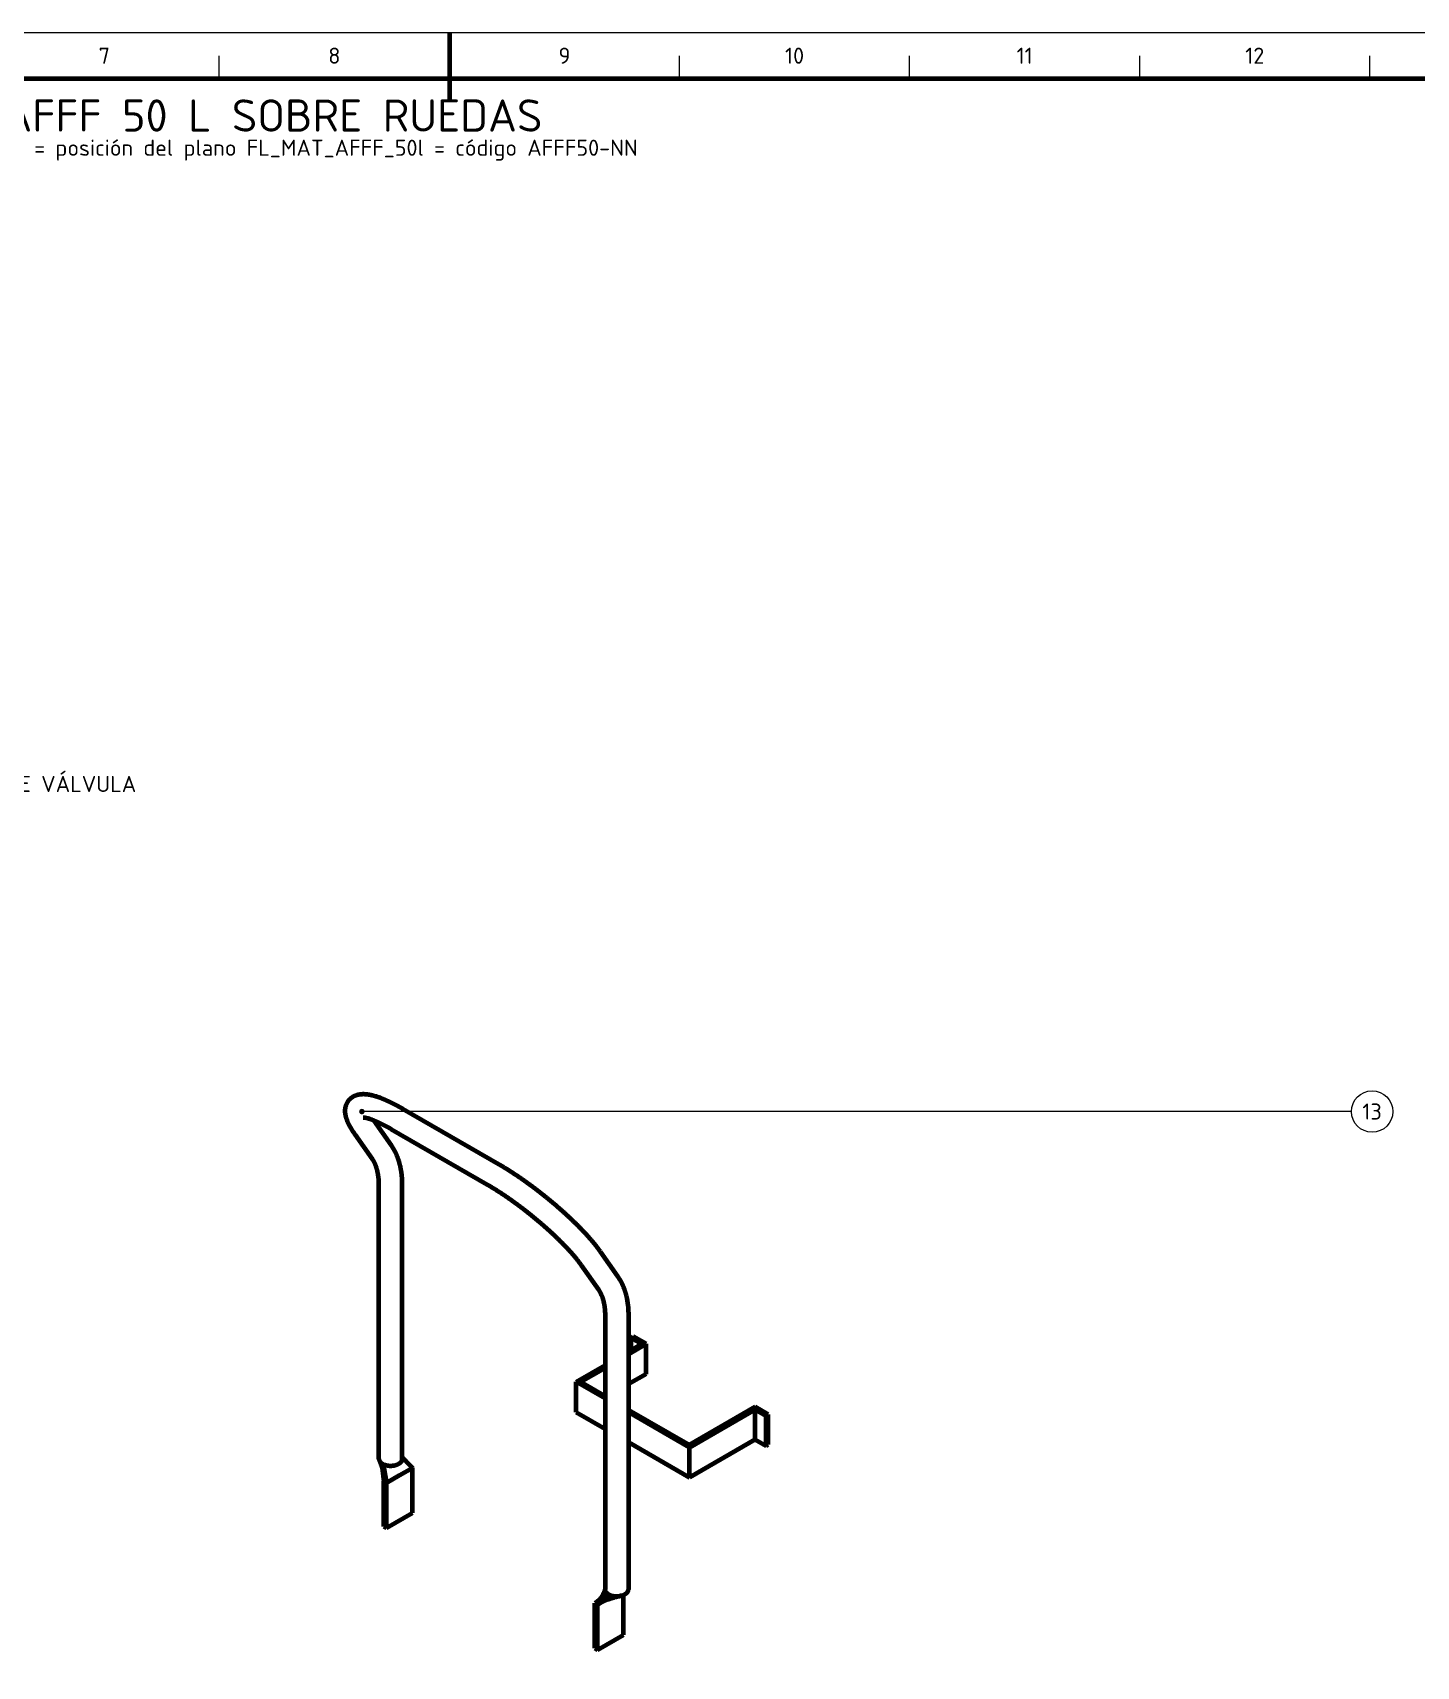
# Model space of a CAD drawing. Header units: millimetres. Extents: x 0 to 841, y 0 to 594.
# Drawn here: x 329.9 to 630.6, y 239.1 to 594 of the extents above; entities that cross this region are included whole.
import ezdxf
from ezdxf.enums import TextEntityAlignment as Align

# ---------------------------------------------------------------- set-up
doc = ezdxf.new("R2010")
doc.units = ezdxf.units.MM
for name, color, linetype, lineweight in [('01-VISIBLE', 7, 'CONTINUOUS', 70), ('06-TEXTO', 7, 'CONTINUOUS', 25), ('07-RECUADRO', 7, 'CONTINUOUS', 70), ('08-FINA', 5, 'CONTINUOUS', 18)]:
    doc.layers.add(name, color=color, linetype=linetype, lineweight=lineweight)
doc.styles.add('ISO3098', font='isocpeur.ttf')

msp = doc.modelspace()

# ---------------------------------------------------------------- hatches: boundary and pattern name
at = {"layer": '08-FINA'}
h = msp.add_hatch(color=7, dxfattribs=at)
h.dxf.hatch_style = 1
edge = h.paths.add_edge_path()
edge.add_arc((401.48, 359.59), 0.6, 0, 360)

# ---------------------------------------------------------------- linework, layer by layer
at = {"layer": '01-VISIBLE'}
for p, q in [((410.41, 360.17), (431.26, 348.14)), ((407.91, 352.19), (404.15, 357.54)), ((407.87, 355.77), (428.72, 343.74)), ((403.76, 349.26), (399.99, 354.62)), ((405.19, 284.11), (405.19, 343.65)), ((410.27, 284.11), (410.27, 343.65)), ((453.28, 329.17), (457.04, 323.82)), ((449.12, 326.25), (452.89, 320.9)), ((454.32, 315.29), (454.32, 255.75)), ((459.4, 315.29), (459.4, 255.75)), ((459.4, 307.39), (462.33, 309.09)), ((459.4, 306.87), (463.24, 309.09)), ((459.96, 310.46), (460.41, 310.72)), ((459.96, 310.46), (462.33, 309.09)), ((459.96, 307.72), (459.96, 310.46)), ((463.24, 309.09), (460.41, 310.72)), ((463.24, 302.56), (463.24, 309.09)), ((448.05, 300.84), (454.32, 304.46)), ((448.95, 300.84), (454.32, 303.94)), ((463.24, 302.56), (459.4, 300.34)), ((448.05, 294.31), (448.05, 300.84)), ((454.32, 297.22), (448.05, 300.84)), ((448.95, 300.84), (454.32, 297.74)), ((459.4, 294.81), (472.66, 287.16)), ((486.94, 295.4), (472.66, 287.16)), ((472.66, 286.63), (486.94, 294.88)), ((489.77, 293.77), (486.94, 295.4)), ((486.94, 294.88), (489.32, 293.51)), ((486.94, 288.35), (486.94, 294.88)), ((448.05, 294.31), (454.32, 290.69)), ((472.66, 286.63), (459.4, 294.29)), ((489.32, 293.51), (489.77, 293.77)), ((489.32, 286.98), (489.32, 293.51)), ((489.77, 287.24), (489.77, 293.77)), ((459.4, 287.76), (472.66, 280.1)), ((486.94, 288.35), (472.66, 280.1)), ((486.94, 288.35), (489.32, 286.98)), ((472.66, 280.1), (472.66, 286.63)), ((489.32, 286.98), (489.77, 287.24)), ((406.81, 278.93), (409.64, 280.56)), ((409.64, 280.56), (412.47, 282.19)), ((412.47, 272.39), (412.47, 282.19)), ((406.24, 279.25), (406.81, 278.93)), ((406.24, 269.46), (406.24, 279.25)), ((406.81, 269.13), (406.81, 278.93)), ((406.81, 269.13), (412.47, 272.39)), ((406.24, 269.46), (406.81, 269.13)), ((452.12, 252.77), (452.69, 252.44)), ((452.12, 242.97), (452.12, 252.77)), ((452.69, 252.44), (453.36, 252.83)), ((452.69, 242.64), (452.69, 252.44)), ((458.34, 245.91), (458.34, 254.56)), ((452.69, 242.64), (458.34, 245.91)), ((452.12, 242.97), (452.69, 242.64))]:
    msp.add_line(p, q, dxfattribs=at)
for points in [[(399.99, 354.62), (399.95, 354.68), (399.9, 354.75), (399.86, 354.81), (399.81, 354.88), (399.77, 354.95), (399.72, 355.01), (399.68, 355.08), (399.63, 355.15), (399.59, 355.21), (399.54, 355.28), (399.5, 355.35), (399.46, 355.42), (399.41, 355.48), (399.37, 355.55), (399.33, 355.62), (399.29, 355.69), (399.24, 355.76), (399.2, 355.83), (399.16, 355.89), (399.12, 355.96), (399.08, 356.03), (399.04, 356.1), (399, 356.17), (398.96, 356.24), (398.92, 356.31), (398.88, 356.38), (398.85, 356.45), (398.81, 356.52), (398.77, 356.59), (398.73, 356.67), (398.7, 356.74), (398.66, 356.81), (398.63, 356.88), (398.59, 356.95), (398.56, 357.03), (398.52, 357.1), (398.49, 357.17), (398.46, 357.25), (398.42, 357.32), (398.39, 357.39), (398.36, 357.47), (398.33, 357.54), (398.3, 357.62), (398.27, 357.69), (398.25, 357.77), (398.22, 357.84), (398.19, 357.92), (398.17, 357.99), (398.14, 358.07), (398.12, 358.15), (398.09, 358.22), (398.07, 358.3), (398.05, 358.38), (398.03, 358.46), (398.01, 358.53), (397.99, 358.61), (397.98, 358.69), (397.96, 358.77), (397.94, 358.85), (397.93, 358.93), (397.92, 359.01), (397.91, 359.09), (397.9, 359.17), (397.89, 359.25), (397.88, 359.33), (397.87, 359.41), (397.87, 359.49), (397.87, 359.57), (397.86, 359.65), (397.86, 359.73), (397.86, 359.81), (397.87, 359.89), (397.87, 359.97), (397.88, 360.05), (397.88, 360.13), (397.89, 360.21), (397.9, 360.29), (397.91, 360.37), (397.93, 360.45), (397.94, 360.52), (397.96, 360.6), (397.98, 360.68), (398, 360.76), (398.02, 360.84), (398.05, 360.91), (398.07, 360.99), (398.1, 361.06), (398.13, 361.14), (398.16, 361.21), (398.19, 361.29), (398.22, 361.36), (398.26, 361.43), (398.3, 361.5), (398.33, 361.57), (398.37, 361.64), (398.42, 361.71), (398.46, 361.78), (398.5, 361.84), (398.55, 361.91), (398.6, 361.97), (398.65, 362.04), (398.7, 362.1), (398.75, 362.16), (398.81, 362.22), (398.86, 362.28), (398.92, 362.33), (398.98, 362.39), (399.04, 362.44), (399.1, 362.5), (399.16, 362.55), (399.22, 362.6), (399.29, 362.65), (399.35, 362.69), (399.42, 362.74), (399.48, 362.78), (399.55, 362.83), (399.62, 362.87), (399.69, 362.91), (399.76, 362.94), (399.83, 362.98), (399.91, 363.02), (399.98, 363.05), (400.05, 363.08), (400.13, 363.11), (400.2, 363.14), (400.28, 363.17), (400.35, 363.19), (400.43, 363.22), (400.51, 363.24), (400.58, 363.26), (400.66, 363.28), (400.74, 363.3), (400.82, 363.31), (400.9, 363.33), (400.98, 363.34), (401.06, 363.35), (401.14, 363.37), (401.22, 363.38), (401.3, 363.38), (401.38, 363.39), (401.46, 363.4), (401.54, 363.4), (401.62, 363.4), (401.7, 363.41), (401.78, 363.41), (401.86, 363.41), (401.94, 363.41), (402.02, 363.4), (402.1, 363.4), (402.18, 363.4), (402.26, 363.39), (402.34, 363.39), (402.42, 363.38), (402.5, 363.37), (402.58, 363.36), (402.66, 363.35), (402.74, 363.34), (402.82, 363.33), (402.9, 363.32), (402.98, 363.31), (403.05, 363.29), (403.13, 363.28), (403.21, 363.26), (403.29, 363.25), (403.37, 363.23), (403.45, 363.21), (403.53, 363.2), (403.6, 363.18), (403.68, 363.16), (403.76, 363.14), (403.84, 363.12), (403.92, 363.1), (403.99, 363.08), (404.07, 363.06), (404.15, 363.04), (404.23, 363.01), (404.3, 362.99), (404.38, 362.97), (404.46, 362.95), (404.53, 362.92), (404.61, 362.9), (404.69, 362.87), (404.76, 362.85), (404.84, 362.82), (404.91, 362.8), (404.99, 362.77), (405.07, 362.74), (405.14, 362.72), (405.22, 362.69), (405.29, 362.66), (405.37, 362.63), (405.44, 362.61), (405.52, 362.58), (405.59, 362.55), (405.67, 362.52), (405.74, 362.49), (405.82, 362.46), (405.89, 362.43), (405.97, 362.4), (406.04, 362.37), (406.11, 362.34), (406.19, 362.31), (406.26, 362.28), (406.34, 362.25), (406.41, 362.21), (406.48, 362.18), (406.56, 362.15), (406.63, 362.12), (406.71, 362.09), (406.78, 362.05), (406.85, 362.02), (406.92, 361.99), (407, 361.95), (407.07, 361.92), (407.14, 361.89), (407.22, 361.85), (407.29, 361.82), (407.36, 361.78), (407.43, 361.75), (407.51, 361.72), (407.58, 361.68), (407.65, 361.65), (407.72, 361.61), (407.8, 361.58), (407.87, 361.54), (407.94, 361.5), (408.01, 361.47), (408.08, 361.43), (408.16, 361.4), (408.23, 361.36), (408.3, 361.32), (408.37, 361.29), (408.44, 361.25), (408.51, 361.21), (408.58, 361.18), (408.66, 361.14), (408.73, 361.1), (408.8, 361.06), (408.87, 361.03), (408.94, 360.99), (409.01, 360.95), (409.08, 360.91), (409.15, 360.88), (409.22, 360.84), (409.29, 360.8), (409.36, 360.76), (409.43, 360.72), (409.5, 360.68), (409.57, 360.65), (409.64, 360.61), (409.71, 360.57), (409.79, 360.53), (409.86, 360.49), (409.93, 360.45), (410, 360.41), (410.06, 360.37), (410.13, 360.33), (410.2, 360.29), (410.27, 360.25), (410.34, 360.21), (410.41, 360.17)], [(402.94, 359.77), (402.94, 359.77), (402.94, 359.77), (402.94, 359.77), (402.94, 359.77), (402.94, 359.77), (402.94, 359.77)], [(401.78, 358.33), (401.78, 358.33), (401.78, 358.33), (401.78, 358.33), (401.78, 358.33), (401.78, 358.33), (401.78, 358.33)], [(401.78, 358.33), (401.86, 358.33), (401.94, 358.32), (402.02, 358.31), (402.1, 358.3), (402.18, 358.29), (402.26, 358.27), (402.34, 358.26), (402.42, 358.24), (402.49, 358.22), (402.57, 358.2), (402.65, 358.18), (402.73, 358.16), (402.8, 358.14), (402.88, 358.11), (402.96, 358.09), (403.03, 358.07), (403.11, 358.04), (403.19, 358.02), (403.26, 357.99), (403.34, 357.97), (403.41, 357.94), (403.49, 357.91), (403.56, 357.88), (403.64, 357.86), (403.71, 357.83), (403.79, 357.8), (403.86, 357.77), (403.94, 357.74), (404.01, 357.71), (404.09, 357.68), (404.16, 357.65), (404.23, 357.62), (404.31, 357.59), (404.38, 357.56), (404.45, 357.53), (404.53, 357.49), (404.6, 357.46), (404.67, 357.43), (404.75, 357.4), (404.82, 357.36), (404.89, 357.33), (404.97, 357.3), (405.04, 357.26), (405.11, 357.23), (405.18, 357.19), (405.26, 357.16), (405.33, 357.13), (405.4, 357.09), (405.47, 357.06), (405.54, 357.02), (405.62, 356.99), (405.69, 356.95), (405.76, 356.91), (405.83, 356.88), (405.9, 356.84), (405.97, 356.81), (406.05, 356.77), (406.12, 356.73), (406.19, 356.7), (406.26, 356.66), (406.33, 356.62), (406.4, 356.59), (406.47, 356.55), (406.54, 356.51), (406.61, 356.47), (406.68, 356.43), (406.75, 356.4), (406.83, 356.36), (406.9, 356.32), (406.97, 356.28), (407.04, 356.24), (407.11, 356.21), (407.18, 356.17), (407.25, 356.13), (407.32, 356.09), (407.39, 356.05), (407.46, 356.01), (407.53, 355.97), (407.6, 355.93), (407.67, 355.89), (407.73, 355.85), (407.8, 355.81), (407.87, 355.77)], [(404.15, 357.54), (404.13, 357.56), (404.11, 357.59), (404.09, 357.62), (404.07, 357.65), (404.06, 357.67), (404.04, 357.7)], [(410.27, 343.65), (410.27, 343.73), (410.27, 343.81), (410.27, 343.89), (410.27, 343.97), (410.27, 344.05), (410.26, 344.14), (410.26, 344.22), (410.26, 344.3), (410.26, 344.38), (410.25, 344.46), (410.25, 344.54), (410.25, 344.62), (410.24, 344.7), (410.24, 344.78), (410.23, 344.86), (410.23, 344.94), (410.22, 345.02), (410.22, 345.1), (410.21, 345.18), (410.21, 345.26), (410.2, 345.34), (410.19, 345.42), (410.19, 345.5), (410.18, 345.58), (410.17, 345.66), (410.16, 345.74), (410.15, 345.82), (410.14, 345.9), (410.14, 345.98), (410.13, 346.06), (410.12, 346.14), (410.1, 346.21), (410.09, 346.29), (410.08, 346.37), (410.07, 346.45), (410.06, 346.53), (410.05, 346.61), (410.03, 346.69), (410.02, 346.77), (410.01, 346.85), (409.99, 346.93), (409.98, 347.01), (409.97, 347.09), (409.95, 347.17), (409.94, 347.24), (409.92, 347.32), (409.9, 347.4), (409.89, 347.48), (409.87, 347.56), (409.85, 347.64), (409.84, 347.72), (409.82, 347.79), (409.8, 347.87), (409.78, 347.95), (409.76, 348.03), (409.74, 348.11), (409.72, 348.18), (409.7, 348.26), (409.68, 348.34), (409.66, 348.42), (409.64, 348.49), (409.61, 348.57), (409.59, 348.65), (409.57, 348.72), (409.54, 348.8), (409.52, 348.88), (409.5, 348.95), (409.47, 349.03), (409.45, 349.11), (409.42, 349.18), (409.39, 349.26), (409.37, 349.33), (409.34, 349.41), (409.31, 349.48), (409.28, 349.56), (409.26, 349.63), (409.23, 349.71), (409.2, 349.78), (409.17, 349.86), (409.14, 349.93), (409.11, 350.01), (409.08, 350.08), (409.04, 350.16), (409.01, 350.23), (408.98, 350.3), (408.95, 350.38), (408.91, 350.45), (408.88, 350.52), (408.84, 350.59), (408.81, 350.67), (408.77, 350.74), (408.74, 350.81), (408.7, 350.88), (408.66, 350.95), (408.63, 351.02), (408.59, 351.09), (408.55, 351.16), (408.51, 351.23), (408.47, 351.3), (408.43, 351.37), (408.39, 351.44), (408.35, 351.51), (408.31, 351.58), (408.27, 351.65), (408.22, 351.72), (408.18, 351.79), (408.14, 351.85), (408.09, 351.92), (408.05, 351.99), (408, 352.05), (407.96, 352.12), (407.91, 352.19)], [(405.19, 343.65), (405.19, 343.73), (405.19, 343.81), (405.19, 343.9), (405.19, 343.98), (405.18, 344.06), (405.18, 344.14), (405.18, 344.22), (405.18, 344.3), (405.17, 344.38), (405.17, 344.46), (405.16, 344.54), (405.16, 344.62), (405.15, 344.7), (405.15, 344.78), (405.14, 344.86), (405.14, 344.94), (405.13, 345.02), (405.12, 345.1), (405.11, 345.18), (405.1, 345.26), (405.09, 345.34), (405.09, 345.42), (405.08, 345.5), (405.06, 345.58), (405.05, 345.66), (405.04, 345.74), (405.03, 345.82), (405.02, 345.9), (405, 345.98), (404.99, 346.06), (404.98, 346.14), (404.96, 346.22), (404.95, 346.3), (404.93, 346.37), (404.91, 346.45), (404.9, 346.53), (404.88, 346.61), (404.86, 346.69), (404.84, 346.77), (404.82, 346.84), (404.8, 346.92), (404.78, 347), (404.76, 347.08), (404.73, 347.16), (404.71, 347.23), (404.69, 347.31), (404.66, 347.39), (404.64, 347.46), (404.61, 347.54), (404.59, 347.61), (404.56, 347.69), (404.53, 347.77), (404.5, 347.84), (404.47, 347.92), (404.44, 347.99), (404.41, 348.07), (404.38, 348.14), (404.35, 348.21), (404.31, 348.29), (404.28, 348.36), (404.25, 348.43), (404.21, 348.5), (404.17, 348.58), (404.14, 348.65), (404.1, 348.72), (404.06, 348.79), (404.02, 348.86), (403.98, 348.93), (403.93, 349), (403.89, 349.06), (403.85, 349.13), (403.8, 349.2), (403.76, 349.26)], [(431.26, 348.14), (431.33, 348.1), (431.4, 348.06), (431.47, 348.02), (431.54, 347.98), (431.6, 347.93), (431.67, 347.89), (431.74, 347.85), (431.81, 347.81), (431.88, 347.77), (431.95, 347.73), (432.02, 347.69), (432.09, 347.65), (432.16, 347.61), (432.22, 347.57), (432.29, 347.52), (432.36, 347.48), (432.43, 347.44), (432.5, 347.4), (432.57, 347.36), (432.63, 347.32), (432.7, 347.27), (432.77, 347.23), (432.84, 347.19), (432.91, 347.15), (432.98, 347.11), (433.04, 347.06), (433.11, 347.02), (433.18, 346.98), (433.25, 346.94), (433.31, 346.89), (433.38, 346.85), (433.45, 346.81), (433.52, 346.76), (433.58, 346.72), (433.65, 346.68), (433.72, 346.63), (433.79, 346.59), (433.85, 346.55), (433.92, 346.5), (433.99, 346.46), (434.06, 346.42), (434.12, 346.37), (434.19, 346.33), (434.26, 346.29), (434.32, 346.24), (434.39, 346.2), (434.46, 346.15), (434.53, 346.11), (434.59, 346.07), (434.66, 346.02), (434.73, 345.98), (434.79, 345.93), (434.86, 345.89), (434.93, 345.84), (434.99, 345.8), (435.06, 345.76), (435.13, 345.71), (435.19, 345.67), (435.26, 345.62), (435.32, 345.58), (435.39, 345.53), (435.46, 345.49), (435.52, 345.44), (435.59, 345.4), (435.66, 345.35), (435.72, 345.31), (435.79, 345.26), (435.85, 345.22), (435.92, 345.17), (435.99, 345.12), (436.05, 345.08), (436.12, 345.03), (436.18, 344.99), (436.25, 344.94), (436.31, 344.9), (436.38, 344.85), (436.45, 344.8), (436.51, 344.76), (436.58, 344.71), (436.64, 344.67), (436.71, 344.62), (436.77, 344.57), (436.84, 344.53), (436.9, 344.48), (436.97, 344.43), (437.03, 344.39), (437.1, 344.34), (437.16, 344.29), (437.23, 344.25), (437.29, 344.2), (437.36, 344.15), (437.42, 344.11), (437.49, 344.06), (437.55, 344.01), (437.62, 343.97), (437.68, 343.92), (437.75, 343.87), (437.81, 343.82), (437.88, 343.78), (437.94, 343.73), (438.01, 343.68), (438.07, 343.63), (438.14, 343.59), (438.2, 343.54), (438.26, 343.49), (438.33, 343.44), (438.39, 343.4), (438.46, 343.35), (438.52, 343.3), (438.59, 343.25), (438.65, 343.21), (438.71, 343.16), (438.78, 343.11), (438.84, 343.06), (438.91, 343.01), (438.97, 342.96), (439.03, 342.92), (439.1, 342.87), (439.16, 342.82), (439.23, 342.77), (439.29, 342.72), (439.35, 342.67), (439.42, 342.63), (439.48, 342.58), (439.54, 342.53), (439.61, 342.48), (439.67, 342.43), (439.73, 342.38), (439.8, 342.33), (439.86, 342.28), (439.92, 342.24), (439.99, 342.19), (440.05, 342.14), (440.11, 342.09), (440.18, 342.04), (440.24, 341.99), (440.3, 341.94), (440.37, 341.89), (440.43, 341.84), (440.49, 341.79), (440.56, 341.74), (440.62, 341.69), (440.68, 341.64), (440.74, 341.59), (440.81, 341.54), (440.87, 341.49), (440.93, 341.44), (441, 341.39), (441.06, 341.34), (441.12, 341.29), (441.18, 341.24), (441.25, 341.19), (441.31, 341.14), (441.37, 341.09), (441.43, 341.04), (441.49, 340.99), (441.56, 340.94), (441.62, 340.89), (441.68, 340.84), (441.74, 340.79), (441.81, 340.74), (441.87, 340.69), (441.93, 340.64), (441.99, 340.59), (442.05, 340.54), (442.12, 340.49), (442.18, 340.44), (442.24, 340.39), (442.3, 340.33), (442.36, 340.28), (442.42, 340.23), (442.49, 340.18), (442.55, 340.13), (442.61, 340.08), (442.67, 340.03), (442.73, 339.98), (442.79, 339.92), (442.85, 339.87), (442.92, 339.82), (442.98, 339.77), (443.04, 339.72), (443.1, 339.67), (443.16, 339.62), (443.22, 339.56), (443.28, 339.51), (443.34, 339.46), (443.41, 339.41), (443.47, 339.36), (443.53, 339.3), (443.59, 339.25), (443.65, 339.2), (443.71, 339.15), (443.77, 339.1), (443.83, 339.04), (443.89, 338.99), (443.95, 338.94), (444.01, 338.89), (444.07, 338.83), (444.13, 338.78), (444.19, 338.73), (444.25, 338.68), (444.32, 338.62), (444.38, 338.57), (444.44, 338.52), (444.5, 338.46), (444.56, 338.41), (444.62, 338.36), (444.68, 338.31), (444.74, 338.25), (444.8, 338.2), (444.86, 338.15), (444.92, 338.09), (444.98, 338.04), (445.04, 337.99), (445.1, 337.93), (445.15, 337.88), (445.21, 337.83), (445.27, 337.77), (445.33, 337.72), (445.39, 337.67), (445.45, 337.61), (445.51, 337.56), (445.57, 337.5), (445.63, 337.45), (445.69, 337.4), (445.75, 337.34), (445.81, 337.29), (445.87, 337.23), (445.93, 337.18), (445.98, 337.13), (446.04, 337.07), (446.1, 337.02), (446.16, 336.96), (446.22, 336.91), (446.28, 336.85), (446.34, 336.8), (446.4, 336.75), (446.45, 336.69), (446.51, 336.64), (446.57, 336.58), (446.63, 336.53), (446.69, 336.47), (446.75, 336.42), (446.81, 336.36), (446.86, 336.31), (446.92, 336.25), (446.98, 336.2), (447.04, 336.14), (447.1, 336.09), (447.15, 336.03), (447.21, 335.98), (447.27, 335.92), (447.33, 335.86), (447.38, 335.81), (447.44, 335.75), (447.5, 335.7), (447.56, 335.64), (447.61, 335.59), (447.67, 335.53), (447.73, 335.47), (447.79, 335.42), (447.84, 335.36), (447.9, 335.31), (447.96, 335.25), (448.02, 335.19), (448.07, 335.14), (448.13, 335.08), (448.19, 335.02), (448.24, 334.97), (448.3, 334.91), (448.36, 334.86), (448.41, 334.8), (448.47, 334.74), (448.53, 334.69), (448.58, 334.63), (448.64, 334.57), (448.69, 334.51), (448.75, 334.46), (448.81, 334.4), (448.86, 334.34), (448.92, 334.29), (448.97, 334.23), (449.03, 334.17), (449.09, 334.11), (449.14, 334.06), (449.2, 334), (449.25, 333.94), (449.31, 333.88), (449.36, 333.82), (449.42, 333.77), (449.47, 333.71), (449.53, 333.65), (449.59, 333.59), (449.64, 333.53), (449.7, 333.48), (449.75, 333.42), (449.8, 333.36), (449.86, 333.3), (449.91, 333.24), (449.97, 333.18), (450.02, 333.13), (450.08, 333.07), (450.13, 333.01), (450.19, 332.95), (450.24, 332.89), (450.29, 332.83), (450.35, 332.77), (450.4, 332.71), (450.46, 332.65), (450.51, 332.59), (450.56, 332.53), (450.62, 332.47), (450.67, 332.41), (450.72, 332.35), (450.78, 332.29), (450.83, 332.23), (450.88, 332.17), (450.94, 332.11), (450.99, 332.05), (451.04, 331.99), (451.09, 331.93), (451.15, 331.87), (451.2, 331.81), (451.25, 331.75), (451.3, 331.69), (451.35, 331.63), (451.41, 331.57), (451.46, 331.51), (451.51, 331.45), (451.56, 331.39), (451.61, 331.32), (451.67, 331.26), (451.72, 331.2), (451.77, 331.14), (451.82, 331.08), (451.87, 331.02), (451.92, 330.95), (451.97, 330.89), (452.02, 330.83), (452.07, 330.77), (452.12, 330.71), (452.17, 330.64), (452.22, 330.58), (452.27, 330.52), (452.32, 330.46), (452.37, 330.39), (452.42, 330.33), (452.47, 330.27), (452.52, 330.2), (452.57, 330.14), (452.62, 330.08), (452.66, 330.01), (452.71, 329.95), (452.76, 329.88), (452.81, 329.82), (452.86, 329.76), (452.91, 329.69), (452.95, 329.63), (453, 329.56), (453.05, 329.5), (453.09, 329.43), (453.14, 329.37), (453.19, 329.3), (453.23, 329.24), (453.28, 329.17)], [(428.72, 343.74), (428.79, 343.7), (428.86, 343.66), (428.93, 343.62), (429, 343.58), (429.07, 343.53), (429.13, 343.49), (429.2, 343.45), (429.27, 343.41), (429.34, 343.37), (429.41, 343.33), (429.48, 343.29), (429.55, 343.25), (429.62, 343.21), (429.68, 343.16), (429.75, 343.12), (429.82, 343.08), (429.89, 343.04), (429.96, 343), (430.03, 342.96), (430.1, 342.91), (430.16, 342.87), (430.23, 342.83), (430.3, 342.79), (430.37, 342.74), (430.44, 342.7), (430.5, 342.66), (430.57, 342.62), (430.64, 342.57), (430.71, 342.53), (430.77, 342.49), (430.84, 342.44), (430.91, 342.4), (430.98, 342.36), (431.05, 342.31), (431.11, 342.27), (431.18, 342.23), (431.25, 342.18), (431.31, 342.14), (431.38, 342.1), (431.45, 342.05), (431.52, 342.01), (431.58, 341.97), (431.65, 341.92), (431.72, 341.88), (431.78, 341.83), (431.85, 341.79), (431.92, 341.74), (431.98, 341.7), (432.05, 341.66), (432.12, 341.61), (432.18, 341.57), (432.25, 341.52), (432.32, 341.48), (432.38, 341.43), (432.45, 341.39), (432.52, 341.34), (432.58, 341.3), (432.65, 341.25), (432.72, 341.21), (432.78, 341.16), (432.85, 341.12), (432.91, 341.07), (432.98, 341.03), (433.05, 340.98), (433.11, 340.93), (433.18, 340.89), (433.24, 340.84), (433.31, 340.8), (433.38, 340.75), (433.44, 340.71), (433.51, 340.66), (433.57, 340.61), (433.64, 340.57), (433.7, 340.52), (433.77, 340.47), (433.83, 340.43), (433.9, 340.38), (433.97, 340.34), (434.03, 340.29), (434.1, 340.24), (434.16, 340.2), (434.23, 340.15), (434.29, 340.1), (434.36, 340.06), (434.42, 340.01), (434.49, 339.96), (434.55, 339.91), (434.62, 339.87), (434.68, 339.82), (434.75, 339.77), (434.81, 339.73), (434.88, 339.68), (434.94, 339.63), (435.01, 339.58), (435.07, 339.54), (435.13, 339.49), (435.2, 339.44), (435.26, 339.39), (435.33, 339.35), (435.39, 339.3), (435.46, 339.25), (435.52, 339.2), (435.59, 339.15), (435.65, 339.11), (435.71, 339.06), (435.78, 339.01), (435.84, 338.96), (435.91, 338.91), (435.97, 338.86), (436.03, 338.82), (436.1, 338.77), (436.16, 338.72), (436.23, 338.67), (436.29, 338.62), (436.35, 338.57), (436.42, 338.52), (436.48, 338.48), (436.54, 338.43), (436.61, 338.38), (436.67, 338.33), (436.73, 338.28), (436.8, 338.23), (436.86, 338.18), (436.92, 338.13), (436.99, 338.08), (437.05, 338.03), (437.11, 337.99), (437.18, 337.94), (437.24, 337.89), (437.3, 337.84), (437.37, 337.79), (437.43, 337.74), (437.49, 337.69), (437.56, 337.64), (437.62, 337.59), (437.68, 337.54), (437.74, 337.49), (437.81, 337.44), (437.87, 337.39), (437.93, 337.34), (437.99, 337.29), (438.06, 337.24), (438.12, 337.19), (438.18, 337.14), (438.24, 337.09), (438.31, 337.04), (438.37, 336.99), (438.43, 336.94), (438.49, 336.89), (438.56, 336.84), (438.62, 336.78), (438.68, 336.73), (438.74, 336.68), (438.8, 336.63), (438.87, 336.58), (438.93, 336.53), (438.99, 336.48), (439.05, 336.43), (439.11, 336.38), (439.18, 336.33), (439.24, 336.28), (439.3, 336.22), (439.36, 336.17), (439.42, 336.12), (439.48, 336.07), (439.55, 336.02), (439.61, 335.97), (439.67, 335.92), (439.73, 335.86), (439.79, 335.81), (439.85, 335.76), (439.91, 335.71), (439.98, 335.66), (440.04, 335.6), (440.1, 335.55), (440.16, 335.5), (440.22, 335.45), (440.28, 335.4), (440.34, 335.34), (440.4, 335.29), (440.46, 335.24), (440.52, 335.19), (440.58, 335.14), (440.64, 335.08), (440.71, 335.03), (440.77, 334.98), (440.83, 334.93), (440.89, 334.87), (440.95, 334.82), (441.01, 334.77), (441.07, 334.71), (441.13, 334.66), (441.19, 334.61), (441.25, 334.56), (441.31, 334.5), (441.37, 334.45), (441.43, 334.4), (441.49, 334.34), (441.55, 334.29), (441.61, 334.24), (441.67, 334.18), (441.73, 334.13), (441.79, 334.08), (441.85, 334.02), (441.91, 333.97), (441.97, 333.91), (442.03, 333.86), (442.09, 333.81), (442.15, 333.75), (442.2, 333.7), (442.26, 333.65), (442.32, 333.59), (442.38, 333.54), (442.44, 333.48), (442.5, 333.43), (442.56, 333.37), (442.62, 333.32), (442.68, 333.27), (442.74, 333.21), (442.8, 333.16), (442.85, 333.1), (442.91, 333.05), (442.97, 332.99), (443.03, 332.94), (443.09, 332.88), (443.15, 332.83), (443.21, 332.77), (443.26, 332.72), (443.32, 332.66), (443.38, 332.61), (443.44, 332.55), (443.5, 332.5), (443.56, 332.44), (443.61, 332.39), (443.67, 332.33), (443.73, 332.28), (443.79, 332.22), (443.84, 332.17), (443.9, 332.11), (443.96, 332.05), (444.02, 332), (444.08, 331.94), (444.13, 331.89), (444.19, 331.83), (444.25, 331.77), (444.3, 331.72), (444.36, 331.66), (444.42, 331.61), (444.48, 331.55), (444.53, 331.49), (444.59, 331.44), (444.65, 331.38), (444.7, 331.32), (444.76, 331.27), (444.82, 331.21), (444.87, 331.15), (444.93, 331.1), (444.99, 331.04), (445.04, 330.98), (445.1, 330.93), (445.16, 330.87), (445.21, 330.81), (445.27, 330.75), (445.32, 330.7), (445.38, 330.64), (445.44, 330.58), (445.49, 330.52), (445.55, 330.47), (445.6, 330.41), (445.66, 330.35), (445.71, 330.29), (445.77, 330.23), (445.82, 330.18), (445.88, 330.12), (445.93, 330.06), (445.99, 330), (446.04, 329.94), (446.1, 329.88), (446.15, 329.83), (446.21, 329.77), (446.26, 329.71), (446.32, 329.65), (446.37, 329.59), (446.43, 329.53), (446.48, 329.47), (446.53, 329.41), (446.59, 329.35), (446.64, 329.29), (446.7, 329.24), (446.75, 329.18), (446.8, 329.12), (446.86, 329.06), (446.91, 329), (446.96, 328.94), (447.02, 328.88), (447.07, 328.82), (447.12, 328.76), (447.18, 328.7), (447.23, 328.64), (447.28, 328.58), (447.33, 328.51), (447.39, 328.45), (447.44, 328.39), (447.49, 328.33), (447.54, 328.27), (447.6, 328.21), (447.65, 328.15), (447.7, 328.09), (447.75, 328.03), (447.8, 327.96), (447.85, 327.9), (447.9, 327.84), (447.95, 327.78), (448.01, 327.72), (448.06, 327.65), (448.11, 327.59), (448.16, 327.53), (448.21, 327.47), (448.26, 327.4), (448.31, 327.34), (448.36, 327.28), (448.41, 327.22), (448.46, 327.15), (448.5, 327.09), (448.55, 327.03), (448.6, 326.96), (448.65, 326.9), (448.7, 326.83), (448.75, 326.77), (448.8, 326.71), (448.84, 326.64), (448.89, 326.58), (448.94, 326.51), (448.98, 326.45), (449.03, 326.38), (449.08, 326.32), (449.12, 326.25)], [(457.04, 323.82), (457.09, 323.75), (457.13, 323.69), (457.18, 323.62), (457.22, 323.55), (457.27, 323.49), (457.31, 323.42), (457.35, 323.35), (457.4, 323.28), (457.44, 323.22), (457.48, 323.15), (457.52, 323.08), (457.56, 323.01), (457.6, 322.94), (457.64, 322.87), (457.68, 322.8), (457.72, 322.73), (457.76, 322.66), (457.79, 322.59), (457.83, 322.52), (457.87, 322.44), (457.9, 322.37), (457.94, 322.3), (457.97, 322.23), (458.01, 322.16), (458.04, 322.08), (458.08, 322.01), (458.11, 321.94), (458.14, 321.86), (458.17, 321.79), (458.2, 321.72), (458.24, 321.64), (458.27, 321.57), (458.3, 321.49), (458.33, 321.42), (458.36, 321.34), (458.39, 321.27), (458.41, 321.19), (458.44, 321.12), (458.47, 321.04), (458.5, 320.97), (458.52, 320.89), (458.55, 320.82), (458.58, 320.74), (458.6, 320.66), (458.63, 320.59), (458.65, 320.51), (458.67, 320.44), (458.7, 320.36), (458.72, 320.28), (458.74, 320.2), (458.77, 320.13), (458.79, 320.05), (458.81, 319.97), (458.83, 319.9), (458.85, 319.82), (458.87, 319.74), (458.89, 319.66), (458.91, 319.58), (458.93, 319.51), (458.95, 319.43), (458.97, 319.35), (458.98, 319.27), (459, 319.19), (459.02, 319.12), (459.03, 319.04), (459.05, 318.96), (459.07, 318.88), (459.08, 318.8), (459.1, 318.72), (459.11, 318.64), (459.12, 318.56), (459.14, 318.48), (459.15, 318.41), (459.16, 318.33), (459.18, 318.25), (459.19, 318.17), (459.2, 318.09), (459.21, 318.01), (459.22, 317.93), (459.23, 317.85), (459.25, 317.77), (459.26, 317.69), (459.26, 317.61), (459.27, 317.53), (459.28, 317.45), (459.29, 317.37), (459.3, 317.29), (459.31, 317.21), (459.32, 317.13), (459.32, 317.05), (459.33, 316.97), (459.34, 316.89), (459.34, 316.81), (459.35, 316.73), (459.35, 316.65), (459.36, 316.57), (459.36, 316.49), (459.37, 316.41), (459.37, 316.33), (459.38, 316.25), (459.38, 316.17), (459.38, 316.09), (459.39, 316.01), (459.39, 315.93), (459.39, 315.85), (459.39, 315.77), (459.4, 315.69), (459.4, 315.61), (459.4, 315.53), (459.4, 315.45), (459.4, 315.37), (459.4, 315.29)], [(452.89, 320.9), (452.93, 320.83), (452.98, 320.77), (453.02, 320.7), (453.06, 320.63), (453.11, 320.56), (453.15, 320.49), (453.19, 320.42), (453.23, 320.35), (453.27, 320.28), (453.3, 320.21), (453.34, 320.14), (453.38, 320.07), (453.41, 319.99), (453.44, 319.92), (453.48, 319.85), (453.51, 319.77), (453.54, 319.7), (453.57, 319.63), (453.6, 319.55), (453.63, 319.48), (453.66, 319.4), (453.69, 319.33), (453.72, 319.25), (453.74, 319.17), (453.77, 319.1), (453.79, 319.02), (453.82, 318.94), (453.84, 318.87), (453.86, 318.79), (453.89, 318.71), (453.91, 318.64), (453.93, 318.56), (453.95, 318.48), (453.97, 318.4), (453.99, 318.32), (454.01, 318.24), (454.02, 318.17), (454.04, 318.09), (454.06, 318.01), (454.07, 317.93), (454.09, 317.85), (454.11, 317.77), (454.12, 317.69), (454.13, 317.61), (454.15, 317.53), (454.16, 317.45), (454.17, 317.37), (454.18, 317.3), (454.19, 317.22), (454.2, 317.14), (454.22, 317.06), (454.22, 316.98), (454.23, 316.9), (454.24, 316.82), (454.25, 316.74), (454.26, 316.66), (454.27, 316.58), (454.27, 316.49), (454.28, 316.41), (454.28, 316.33), (454.29, 316.25), (454.29, 316.17), (454.3, 316.09), (454.3, 316.01), (454.31, 315.93), (454.31, 315.85), (454.31, 315.77), (454.31, 315.69), (454.32, 315.61), (454.32, 315.53), (454.32, 315.45), (454.32, 315.37), (454.32, 315.29)], [(405.19, 284.11), (405.19, 284.05), (405.2, 283.98), (405.21, 283.92), (405.23, 283.86), (405.25, 283.8), (405.27, 283.74)], [(409.53, 283.07), (409.6, 283.12), (409.67, 283.16), (409.73, 283.21), (409.8, 283.26), (409.86, 283.32), (409.93, 283.37), (409.98, 283.43), (410.04, 283.5), (410.09, 283.57), (410.13, 283.64), (410.17, 283.71), (410.21, 283.79), (410.23, 283.86), (410.25, 283.95), (410.27, 284.03), (410.27, 284.11)], [(410.27, 284.45), (410.33, 284.39), (410.38, 284.33), (410.44, 284.28), (410.49, 284.22), (410.55, 284.16), (410.61, 284.1), (410.66, 284.04), (410.72, 283.99), (410.78, 283.93), (410.83, 283.87), (410.89, 283.81), (410.95, 283.76), (411, 283.7), (411.06, 283.64), (411.11, 283.58), (411.17, 283.52), (411.23, 283.47), (411.28, 283.41), (411.34, 283.35), (411.4, 283.29), (411.45, 283.23), (411.51, 283.18), (411.57, 283.12), (411.62, 283.06), (411.68, 283), (411.73, 282.94), (411.79, 282.89), (411.85, 282.83), (411.9, 282.77), (411.96, 282.71), (412.02, 282.66), (412.07, 282.6), (412.13, 282.54), (412.19, 282.48), (412.24, 282.42), (412.3, 282.37), (412.35, 282.31), (412.41, 282.25), (412.47, 282.19)], [(405.27, 283.74), (405.31, 283.67), (405.35, 283.6), (405.4, 283.53), (405.45, 283.46), (405.51, 283.4), (405.57, 283.34), (405.63, 283.29), (405.7, 283.23), (405.76, 283.18)], [(405.27, 283.74), (405.3, 283.67), (405.34, 283.59), (405.37, 283.52), (405.4, 283.44), (405.43, 283.36), (405.47, 283.29), (405.5, 283.21), (405.53, 283.13), (405.56, 283.06), (405.59, 282.98), (405.61, 282.9), (405.64, 282.82), (405.67, 282.75), (405.7, 282.67), (405.72, 282.59), (405.75, 282.51), (405.77, 282.43), (405.79, 282.35), (405.82, 282.27), (405.84, 282.19), (405.86, 282.11), (405.88, 282.03), (405.89, 281.95), (405.91, 281.87), (405.93, 281.79), (405.94, 281.71), (405.95, 281.63), (405.96, 281.55)], [(405.76, 283.18), (405.82, 283.14), (405.88, 283.11), (405.94, 283.07), (406, 283.04), (406.06, 283.01), (406.12, 282.98)], [(405.76, 283.18), (405.77, 283.1), (405.78, 283.02), (405.79, 282.94), (405.8, 282.86), (405.81, 282.77), (405.82, 282.69), (405.83, 282.61), (405.84, 282.53), (405.85, 282.45), (405.86, 282.36), (405.87, 282.28), (405.88, 282.2), (405.89, 282.12), (405.9, 282.04), (405.91, 281.95), (405.92, 281.87), (405.93, 281.79), (405.94, 281.71), (405.95, 281.63), (405.96, 281.55)], [(405.96, 281.55), (405.97, 281.46), (405.98, 281.38), (405.99, 281.3), (406, 281.22), (406.01, 281.14), (406.02, 281.05), (406.03, 280.97), (406.04, 280.89), (406.05, 280.81), (406.06, 280.73), (406.07, 280.65), (406.08, 280.56), (406.09, 280.48), (406.1, 280.4), (406.11, 280.32), (406.12, 280.24), (406.13, 280.15), (406.14, 280.07), (406.15, 279.99), (406.16, 279.91), (406.17, 279.83), (406.18, 279.74), (406.19, 279.66), (406.2, 279.58), (406.21, 279.5), (406.22, 279.42), (406.23, 279.33), (406.24, 279.25)], [(406.12, 282.98), (406.19, 282.94), (406.27, 282.91), (406.34, 282.88), (406.42, 282.86), (406.49, 282.83), (406.57, 282.81), (406.65, 282.78), (406.72, 282.76), (406.8, 282.75), (406.88, 282.73), (406.96, 282.71), (407.04, 282.7), (407.12, 282.69), (407.2, 282.68), (407.28, 282.67), (407.36, 282.66), (407.44, 282.65), (407.51, 282.65), (407.59, 282.65), (407.67, 282.65), (407.75, 282.64), (407.84, 282.65), (407.92, 282.65), (407.99, 282.65), (408.07, 282.66), (408.15, 282.67), (408.23, 282.67), (408.31, 282.68), (408.39, 282.7), (408.47, 282.71), (408.55, 282.72), (408.63, 282.74), (408.71, 282.76), (408.78, 282.78), (408.86, 282.8), (408.94, 282.82), (409.01, 282.85), (409.09, 282.87), (409.16, 282.9), (409.24, 282.93), (409.31, 282.96), (409.38, 283), (409.46, 283.04), (409.53, 283.07)], [(406.12, 282.98), (406.13, 282.9), (406.15, 282.82), (406.16, 282.74), (406.17, 282.66), (406.19, 282.58), (406.2, 282.5), (406.22, 282.42), (406.23, 282.34), (406.24, 282.26), (406.26, 282.18), (406.27, 282.1), (406.28, 282.02), (406.3, 281.94), (406.31, 281.86), (406.32, 281.79), (406.34, 281.71), (406.35, 281.63), (406.36, 281.55), (406.38, 281.47), (406.39, 281.39), (406.4, 281.31), (406.42, 281.23), (406.43, 281.15), (406.45, 281.07), (406.46, 280.99), (406.47, 280.91), (406.49, 280.83), (406.5, 280.75), (406.51, 280.67), (406.53, 280.59), (406.54, 280.51), (406.55, 280.44), (406.57, 280.36), (406.58, 280.28), (406.59, 280.2), (406.61, 280.12), (406.62, 280.04), (406.63, 279.96), (406.65, 279.88), (406.66, 279.8), (406.67, 279.72), (406.69, 279.64), (406.7, 279.56), (406.72, 279.48), (406.73, 279.4), (406.74, 279.32), (406.76, 279.24), (406.77, 279.16), (406.78, 279.09), (406.8, 279.01), (406.81, 278.93)], [(454.32, 255.86), (454.3, 255.78), (454.27, 255.71), (454.25, 255.63), (454.23, 255.55), (454.2, 255.47), (454.17, 255.4), (454.15, 255.32), (454.12, 255.25), (454.09, 255.17), (454.06, 255.09), (454.03, 255.02), (454, 254.95), (453.97, 254.87), (453.93, 254.8), (453.9, 254.72), (453.86, 254.65), (453.82, 254.58), (453.79, 254.51), (453.75, 254.44), (453.7, 254.37), (453.66, 254.3), (453.62, 254.23), (453.58, 254.16), (453.53, 254.1), (453.48, 254.03), (453.43, 253.97), (453.38, 253.9), (453.33, 253.84), (453.28, 253.78), (453.23, 253.71), (453.17, 253.65), (453.12, 253.6), (453.06, 253.54), (453.01, 253.48), (452.95, 253.42), (452.89, 253.37), (452.83, 253.31), (452.77, 253.26), (452.71, 253.21), (452.64, 253.16), (452.58, 253.11), (452.51, 253.06), (452.45, 253.01)], [(454.89, 254.82), (454.83, 254.87), (454.76, 254.92), (454.7, 254.97), (454.65, 255.03), (454.59, 255.09), (454.54, 255.15), (454.49, 255.21), (454.45, 255.28), (454.41, 255.35), (454.38, 255.43), (454.35, 255.51), (454.33, 255.58), (454.32, 255.67), (454.32, 255.75)], [(458.65, 254.71), (458.73, 254.75), (458.8, 254.8), (458.86, 254.85), (458.93, 254.9), (458.99, 254.95), (459.05, 255.01), (459.11, 255.07), (459.17, 255.13), (459.22, 255.2), (459.26, 255.27), (459.3, 255.34), (459.34, 255.42), (459.36, 255.5), (459.38, 255.58), (459.39, 255.66), (459.4, 255.75)], [(452.45, 253.01), (452.4, 252.97), (452.34, 252.93), (452.29, 252.89), (452.23, 252.85), (452.18, 252.81), (452.12, 252.77)], [(454.89, 254.82), (454.83, 254.77), (454.76, 254.72), (454.7, 254.67), (454.63, 254.62), (454.56, 254.57), (454.5, 254.52), (454.43, 254.48), (454.36, 254.43), (454.3, 254.38), (454.23, 254.33), (454.17, 254.28), (454.1, 254.23), (454.03, 254.18), (453.97, 254.13), (453.9, 254.08), (453.84, 254.04), (453.77, 253.99), (453.7, 253.94), (453.64, 253.89), (453.57, 253.84), (453.51, 253.79), (453.44, 253.74), (453.37, 253.69), (453.31, 253.64), (453.24, 253.6), (453.18, 253.55), (453.11, 253.5), (453.04, 253.45), (452.98, 253.4), (452.91, 253.35), (452.85, 253.3), (452.78, 253.25), (452.71, 253.2), (452.65, 253.16), (452.58, 253.11), (452.52, 253.06), (452.45, 253.01)], [(455.25, 254.61), (455.19, 254.56), (455.13, 254.51), (455.06, 254.45), (455, 254.4), (454.94, 254.35), (454.88, 254.29), (454.81, 254.24), (454.75, 254.19), (454.69, 254.13), (454.63, 254.08), (454.56, 254.03), (454.5, 253.98), (454.44, 253.92), (454.38, 253.87), (454.31, 253.82), (454.25, 253.76), (454.19, 253.71), (454.13, 253.66), (454.06, 253.6), (454, 253.55), (453.94, 253.5), (453.87, 253.45), (453.81, 253.39), (453.75, 253.34), (453.69, 253.29), (453.62, 253.23), (453.56, 253.18), (453.5, 253.13), (453.44, 253.07), (453.37, 253.02), (453.31, 252.97), (453.25, 252.92), (453.19, 252.86), (453.12, 252.81), (453.06, 252.76), (453, 252.7), (452.94, 252.65), (452.87, 252.6), (452.81, 252.55), (452.75, 252.49), (452.69, 252.44)], [(457.85, 254.4), (457.77, 254.38), (457.69, 254.36), (457.61, 254.34), (457.53, 254.32), (457.46, 254.3), (457.38, 254.28), (457.3, 254.26), (457.22, 254.24), (457.14, 254.22), (457.06, 254.2), (456.99, 254.18), (456.91, 254.16), (456.83, 254.14), (456.75, 254.11), (456.67, 254.09), (456.59, 254.07), (456.52, 254.05), (456.44, 254.03), (456.36, 254.01), (456.28, 253.99), (456.21, 253.96), (456.13, 253.94), (456.05, 253.92), (455.97, 253.89), (455.9, 253.87), (455.82, 253.85), (455.74, 253.82), (455.66, 253.8), (455.59, 253.77), (455.51, 253.75), (455.43, 253.72), (455.36, 253.7), (455.28, 253.67), (455.2, 253.65), (455.13, 253.62), (455.05, 253.59), (454.97, 253.57), (454.9, 253.54), (454.82, 253.51), (454.75, 253.48), (454.67, 253.45), (454.6, 253.42), (454.52, 253.39), (454.45, 253.36), (454.37, 253.33), (454.3, 253.3), (454.22, 253.26), (454.15, 253.23), (454.08, 253.2), (454, 253.16), (453.93, 253.13), (453.86, 253.09), (453.78, 253.06), (453.71, 253.02), (453.64, 252.98), (453.57, 252.94), (453.5, 252.91), (453.43, 252.87), (453.36, 252.83)], [(454.89, 254.82), (454.95, 254.78), (455.01, 254.74), (455.07, 254.71), (455.13, 254.67), (455.19, 254.64), (455.25, 254.61)], [(455.25, 254.61), (455.32, 254.58), (455.4, 254.55), (455.47, 254.52), (455.55, 254.49), (455.62, 254.46), (455.7, 254.44), (455.78, 254.42), (455.86, 254.4), (455.93, 254.38), (456.01, 254.36), (456.09, 254.35), (456.17, 254.33), (456.25, 254.32), (456.33, 254.31), (456.41, 254.3), (456.49, 254.3), (456.57, 254.29), (456.65, 254.28), (456.73, 254.28), (456.81, 254.28), (456.89, 254.28), (456.97, 254.28), (457.05, 254.28), (457.13, 254.29), (457.21, 254.29), (457.29, 254.3), (457.37, 254.31), (457.45, 254.32), (457.53, 254.33), (457.61, 254.35), (457.69, 254.36), (457.77, 254.38), (457.85, 254.4)], [(457.85, 254.4), (457.93, 254.42), (458.02, 254.44), (458.1, 254.47), (458.18, 254.49), (458.26, 254.52), (458.34, 254.56), (458.42, 254.59), (458.5, 254.63), (458.58, 254.67), (458.65, 254.71)]]:
    msp.add_lwpolyline(points, dxfattribs=at)
at = {"layer": '07-RECUADRO'}
msp.add_line((420.5, 594), (420.5, 579), dxfattribs=at)
msp.add_lwpolyline([(25, 10), (831, 10), (831, 584), (25, 584)], close=True, dxfattribs=at)
at = {"layer": '08-FINA'}
for p, q in [((370.5, 584), (370.5, 589)), ((470.5, 584), (470.5, 589)), ((520.5, 584), (520.5, 589)), ((570.5, 584), (570.5, 589)), ((620.5, 584), (620.5, 589)), ((616.5, 359.59), (401.48, 359.59))]:
    msp.add_line(p, q, dxfattribs=at)
msp.add_lwpolyline([(0, 0), (841, 0), (841, 594), (0, 594)], close=True, dxfattribs=at)
msp.add_circle((621, 359.59), 4.5, dxfattribs=at)

# ---------------------------------------------------------------- texts
at = {"layer": '06-TEXTO', "style": 'ISO3098'}
for s, height, p in [('7', 3.5, (345.5, 589)), ('8', 3.5, (395.5, 589)), ('9', 3.5, (445.5, 589)), ('10', 3.5, (495.5, 589)), ('11', 3.5, (545.5, 589)), ('12', 3.5, (595.5, 589)), ('DESPIECE - EXTINTOR AFFF 50 L SOBRE RUEDAS', 7, (332, 576)), ('Isometría explosionada por subconjunto, escala 1:5. Globo = posición del plano FL_MAT_AFFF_50l = código AFFF50-NN', 3.5, (332, 569)), ('S2 CONJUNTO DE VÁLVULA', 3.5, (322.21, 430.76)), ('13', 3.5, (621, 359.59))]:
    msp.add_text(s, height=height, dxfattribs=at).set_placement(p, align=Align.MIDDLE_CENTER)

doc.saveas('drawing.dxf')
